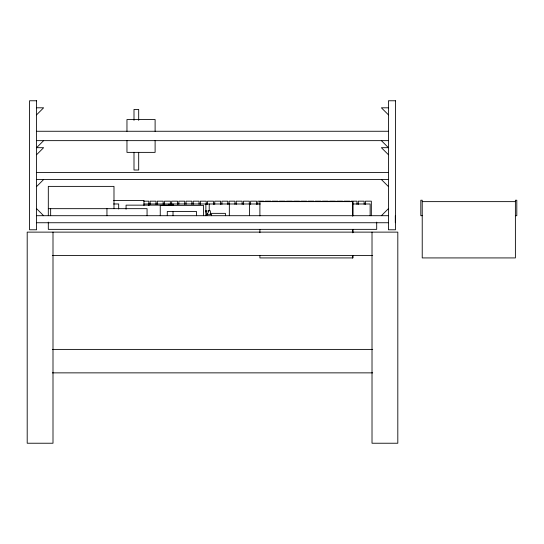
<?xml version="1.0" encoding="UTF-8"?>
<svg xmlns="http://www.w3.org/2000/svg" width="544" height="544" viewBox="0 0 544 544"><rect width="100%" height="100%" fill="white"/><g stroke="black" fill="none" stroke-linecap="round" stroke-linejoin="round"><path stroke-width="0.82" d="M352.825 257.924L352.825 255.408L352.825 257.924L259.896 257.924L259.896 255.408M352.825 201.634L352.825 215.914L352.825 201.634L259.896 201.634L259.896 215.914M36.584 114.838L43.622 107.807L36.584 107.807M43.622 140.644L36.584 147.682L43.622 147.682L36.584 154.72M36.584 186.572L43.622 179.534M381.392 215.703L388.43 208.665M388.43 107.807L381.392 107.807L388.43 114.838M36.584 131.26L388.43 131.26M36.584 140.644L388.43 140.644M36.584 172.496L388.43 172.496M36.584 179.534L388.43 179.534M113.648 200.457L143.963 200.457L143.963 205.482M143.793 201.164L148.825 201.164L148.825 204.394M263.663 201.164L257.802 201.164L257.802 204.394M264.982 201.164L270.844 201.164M272.156 201.164L278.018 201.164M279.337 201.164L285.199 201.164M286.511 201.164L292.38 201.164M293.692 201.164L299.554 201.164M300.866 201.164L306.734 201.164M308.047 201.164L313.908 201.164M315.221 201.164L321.089 201.164M322.402 201.164L328.263 201.164M329.576 201.164L335.444 201.164M336.756 201.164L342.618 201.164M343.937 201.164L349.799 201.164M351.111 201.164L356.973 201.164L356.973 204.394M422.226 201.634L515.392 201.634M113.594 203.973L118.68 203.973L118.68 209.005M143.854 203.98L260.345 203.98M352.532 203.98L370.138 203.98L370.138 215.703M173.624 205.149L126.065 205.149L126.065 209.209M48.314 208.665L147.064 208.665L147.064 215.703M208.134 210.78L210.29 210.78L210.589 214.295M210.419 213.357L225.406 213.357L225.406 215.703M206.87 214.295L211.562 214.295L211.562 215.703M36.584 215.703L388.43 215.703M422.226 215.703L420.818 215.703L420.818 200.226L422.226 200.226L422.226 257.924L515.392 257.924L515.392 200.226L516.8 200.226L516.8 215.703L515.392 215.703M36.584 222.741L388.43 222.741M52.319 255.578L372.694 255.578M52.319 349.404L372.694 349.404M52.319 372.864L372.694 372.864M381.392 140.644L388.43 147.682L381.392 147.682L388.43 154.72M381.392 179.534L388.43 186.572M36.584 208.665L43.622 215.703M395.304 215.703L395.304 222.741M376.7 222.129L376.7 229.357L48.314 229.357L48.314 222.129M372.014 232.125L372.014 443.231L397.814 443.231L397.814 232.125L27.2 232.125L27.2 443.231L52.999 443.231L52.999 232.125M371.334 215.703L371.334 201.164L365.466 201.164L365.466 204.394M364.154 204.394L364.154 201.164L358.292 201.164L358.292 204.394M352.594 201.634L352.594 215.914M352.594 229.357L352.594 232.716M352.594 255.408L352.594 257.924M259.896 229.357L259.896 232.716M256.489 204.394L256.489 201.164L250.621 201.164L250.621 204.394M249.451 203.98L249.451 215.703M249.308 204.394L249.308 201.164L243.447 201.164L243.447 204.394M242.134 204.394L242.134 201.164L236.266 201.164L236.266 204.394M234.954 204.394L234.954 201.164L229.092 201.164L229.092 204.394M229.337 203.98L229.337 215.703M227.78 204.394L227.78 201.164L221.911 201.164L221.911 204.394M220.599 204.394L220.599 201.164L214.737 201.164L214.737 204.394M213.425 204.394L213.425 201.164L207.556 201.164L207.556 204.394M209.222 203.98L209.222 210.678M208.542 210.78L208.542 212.418M207.584 213.357L207.584 214.921M207.339 214.295L207.339 214.764M206.87 214.764L206.87 210.78L205.693 210.78L205.693 211.949M206.244 204.394L206.244 201.164L200.382 201.164L200.382 204.394M205.863 203.973L205.863 215.703M203.524 215.703L203.524 205.38L160.249 205.38L160.249 215.703M199.063 204.394L199.063 201.164L193.202 201.164L193.202 204.394M196.486 215.703L196.486 211.48L167.287 211.48L167.287 215.703M191.889 204.394L191.889 201.164L186.028 201.164L186.028 204.394M184.708 204.394L184.708 201.164L178.847 201.164L178.847 204.394M177.534 204.394L177.534 201.164L171.666 201.164L171.666 204.394M173.019 203.973L173.019 205.652M173.019 211.514L173.019 215.703M170.354 204.394L170.354 201.164L164.492 201.164L164.492 204.394M168.994 203.98L168.994 205.652M163.18 204.394L163.18 201.164L157.311 201.164L157.311 204.394M155.999 204.394L155.999 201.164L150.137 201.164L150.137 204.394M155.108 131.322L155.108 119.53L126.963 119.53L126.963 131.322M155.108 140.583L155.108 152.374L126.963 152.374L126.963 140.583M148.879 203.98L148.879 205.652M138.686 120.36L138.686 109.426L134.001 109.426L134.001 120.36M138.686 152.34L138.686 170.014L134.001 170.014L134.001 152.34M113.988 208.665L113.988 186.381L48.314 186.381L48.314 215.703M106.95 208.665L106.95 215.703M50.653 208.665L50.653 215.703M352.825 229.357L352.825 232.716L352.825 229.357M36.584 100.769L29.546 100.769L29.546 229.779L36.584 229.779L36.584 100.769M395.468 100.769L388.43 100.769L388.43 229.779L395.468 229.779L395.468 100.769"/></g></svg>
